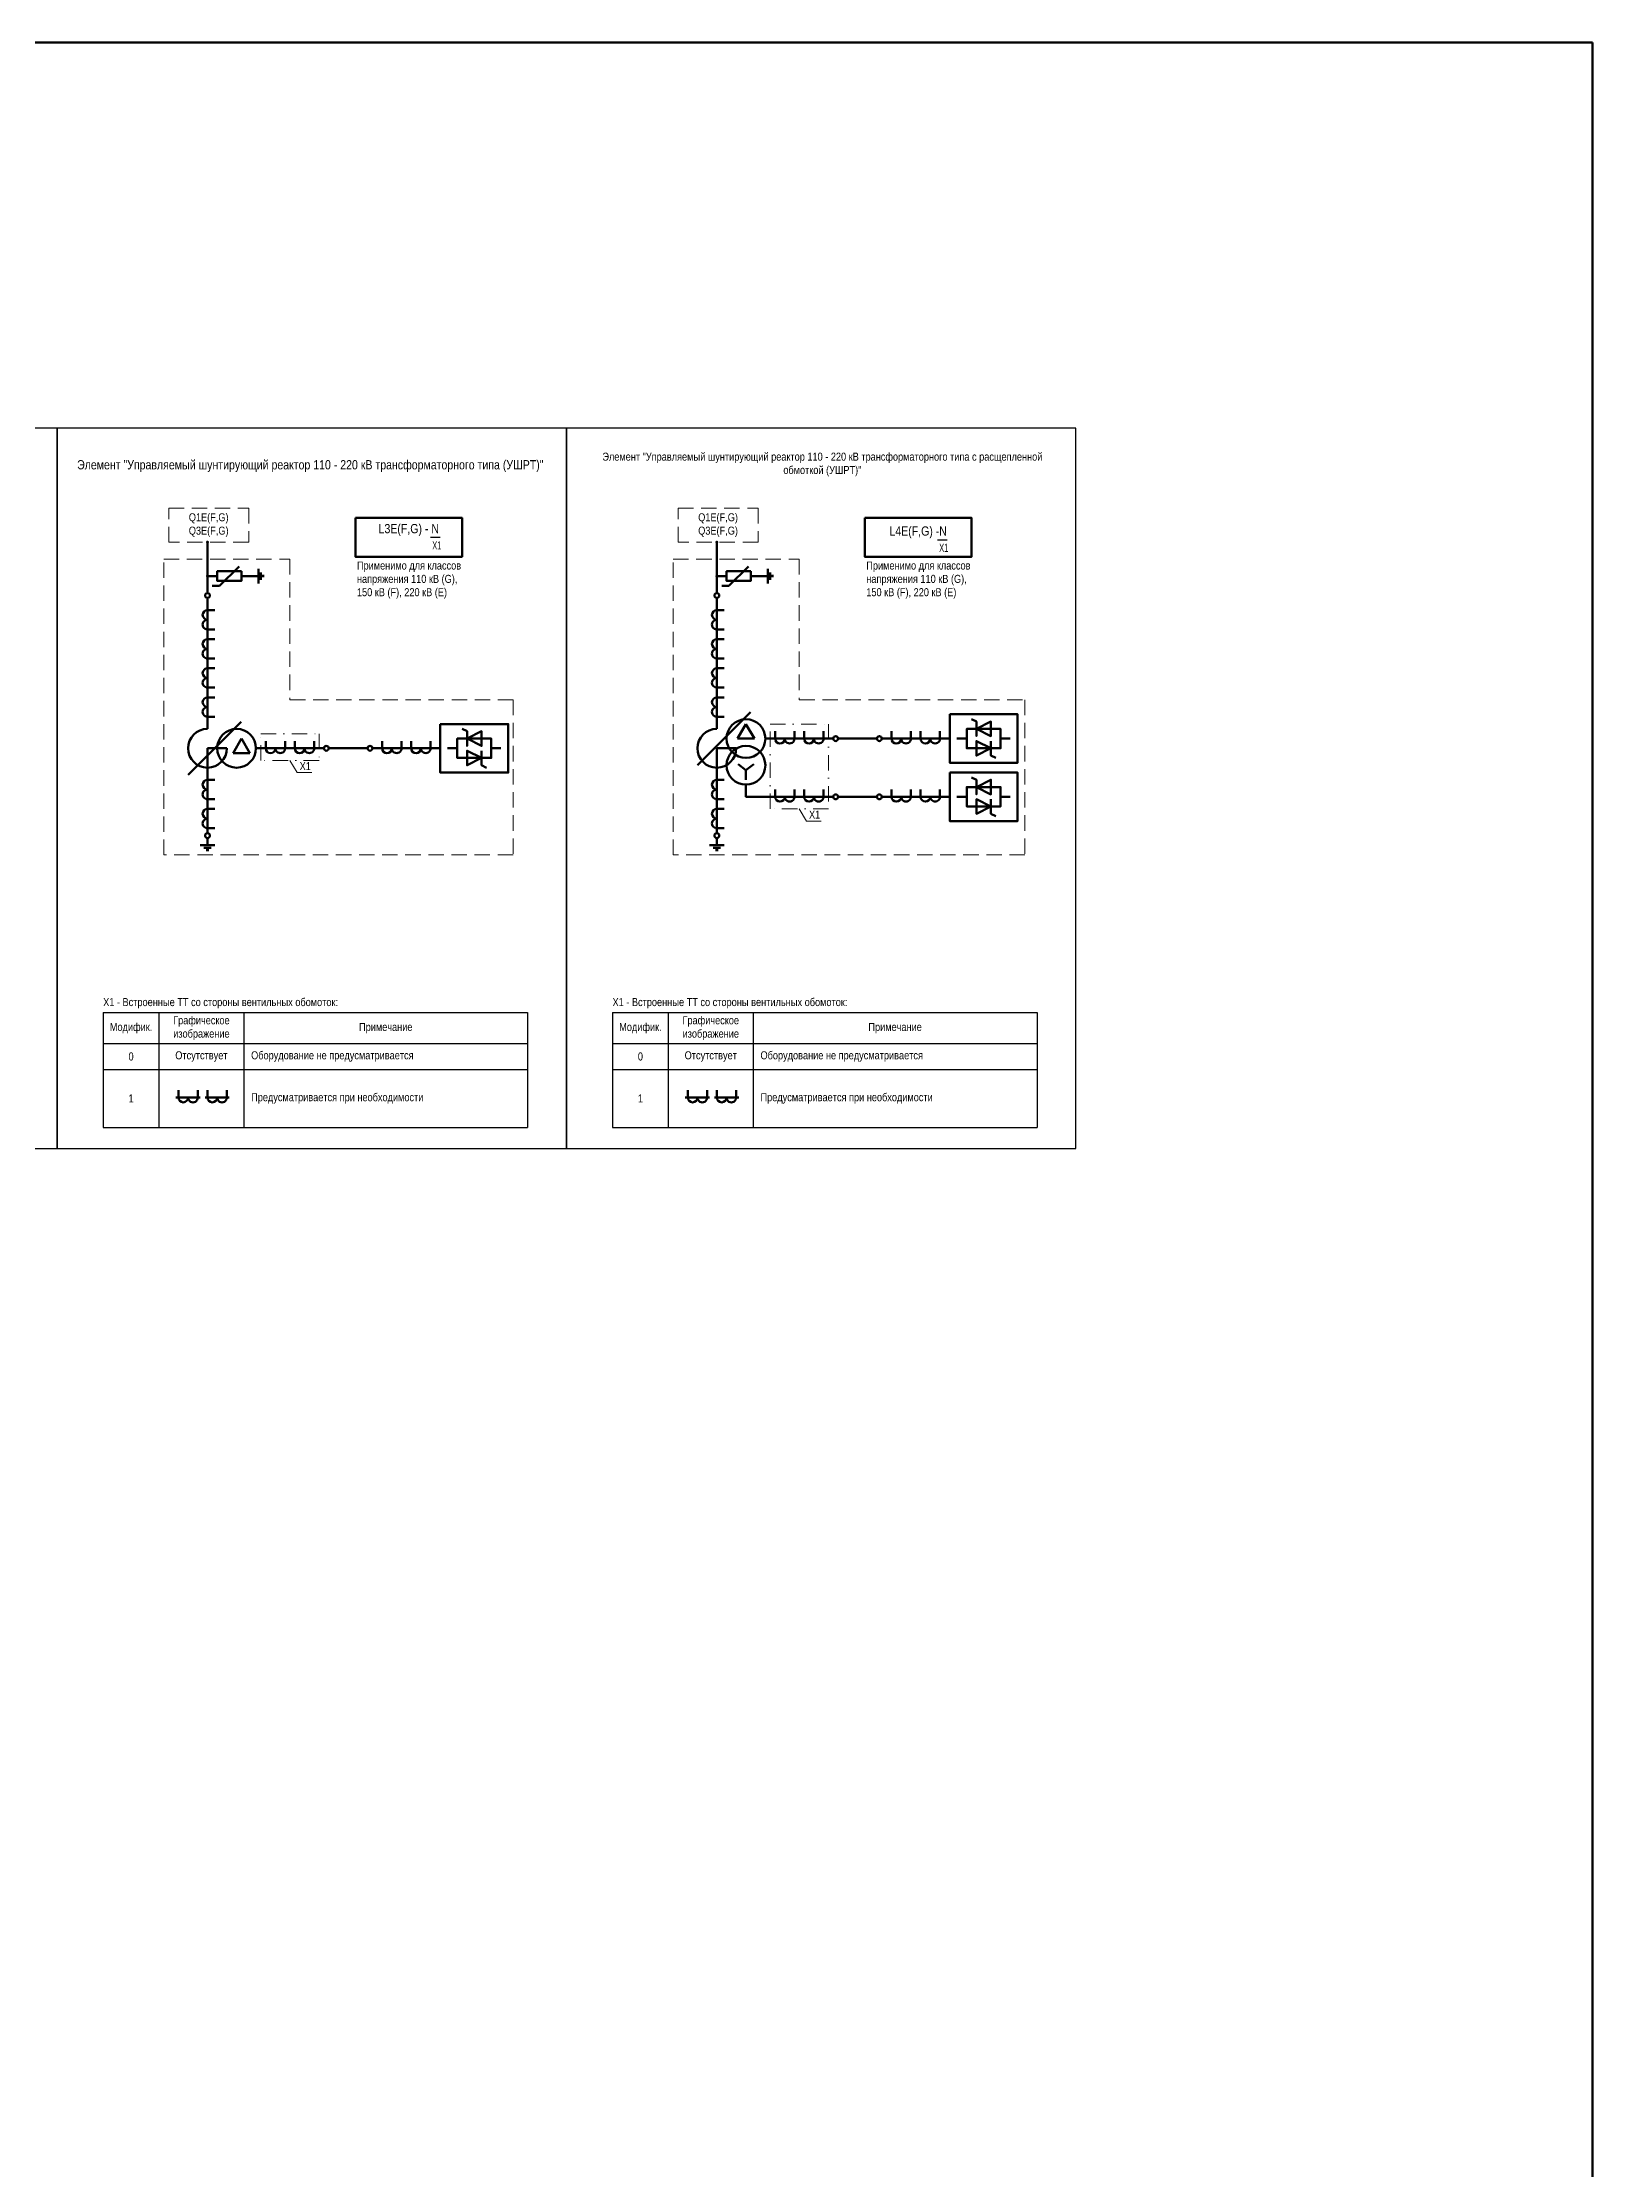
# Model space of a CAD drawing. Header units: millimetres. Extents: x 2565 to 10526, y 3800 to 9503.
# Drawn here: x 9511 to 10150, y 6908 to 7785 of the extents above; entities that cross this region are included whole.
import ezdxf
from ezdxf.enums import TextEntityAlignment as Align

# ---------------------------------------------------------------- set-up
doc = ezdxf.new("R2010")
doc.units = ezdxf.units.MM
doc.linetypes.add('штриховая2', pattern=[9.525, 6.35, -3.175])
doc.linetypes.add('штрихпунктирная2', pattern=[12.7, 6.35, -3.175, 0, -3.175])
for name, color, linetype, lineweight in [('Обводящая', 1, 'штрихпунктирная2', 13), ('Основная', 7, 'Continuous', 30), ('Толстая', 7, 'Continuous', 53), ('Штриховая', 7, 'штриховая2', 20)]:
    doc.layers.add(name, color=color, linetype=linetype, lineweight=lineweight)
doc.layers.add('Рамка', color=190, linetype='Continuous', lineweight=25, plot=False)
doc.styles.add('Narrow', font='ARIALN.TTF')
doc.styles.add('Вывод', font='tahoma.ttf', dxfattribs={"height": 2.5})
doc.styles.add('Компонент', font='ARIALN.TTF', dxfattribs={"height": 3.5})
doc.styles.add('Функция', font='ARIALN.TTF', dxfattribs={"height": 2})

# ---------------------------------------------------------------- blocks, each defined once
blk = doc.blocks.new('*U44')
at = {"color": 0, "ltscale": 0.35}
for q in [(4, 4), (-7, -4)]:
    blk.add_line((-4, -4), q, dxfattribs=at)
at = {"color": 0}
for p, q in [((9, 0), (5, 0)), ((-5, 0), (-9, 0))]:
    blk.add_line(p, q, dxfattribs=at)
at = {"color": 0, "ltscale": 0.35}
blk.add_lwpolyline([(5, 2), (-5, 2), (-5, -2), (5, -2)], close=True, dxfattribs=at)
at = {"layer": 'Основная'}
for tag, height, style, p in [('ОУ', 3.5, 'Компонент', (0, 6)), ('В1', 2.5, 'Вывод', (-7, -2)), ('F', 2, 'Функция', (-3, -5)), ('В2', 2.5, 'Вывод', (7, -2))]:
    blk.add_attdef(tag, text='', height=height, dxfattribs=dict(at, style=style)).set_placement(p, align=Align.MIDDLE_CENTER)
blk = doc.blocks.new('*U28')
at = {"color": 0}
for p, q in [((-3, 0), (0, 0)), ((0, -3), (0, 3)), ((1, -1.5), (1, 1.5)), ((2, -0.5), (2, 0.5))]:
    blk.add_line(p, q, dxfattribs=at)
blk = doc.blocks.new('*U42')
at = {"color": 0, "lineweight": 50}
blk.add_line((0, -5), (0, 5), dxfattribs=at)
at = {"color": 0, "ltscale": 0.25}
for p, q in [((0, 4), (3, 4)), ((0, -4), (3, -4))]:
    blk.add_line(p, q, dxfattribs=at)
for centre, major_axis, start_param, end_param in [((0, -2), (-2, 0), 4.712389, 7.853982), ((0, 2), (0, -2), 3.141593, 6.283185)]:
    blk.add_ellipse(centre, major_axis=major_axis, ratio=1, start_param=start_param, end_param=end_param, dxfattribs=at)
at = {"layer": 'Основная'}
for tag, height, style, p in [('ОУ', 3.5, 'Компонент', (-6, 0)), ('В1', 2.5, 'Вывод', (5, 6)), ('В2', 2.5, 'Вывод', (5, -6))]:
    blk.add_attdef(tag, text='', height=height, dxfattribs=dict(at, style=style)).set_placement(p, align=Align.MIDDLE_CENTER)
blk = doc.blocks.new('*U107')
at = {"ltscale": 0.35}
for q in [(-8, 0), (0, -8)]:
    blk.add_line((0, 0), q, dxfattribs=at)
blk.add_arc((0, 0), 8, 180, 90, dxfattribs=at)
at = {"layer": 'Основная', "style": 'Компонент'}
blk.add_attdef('ОУ', text='', height=3.5, dxfattribs=at).set_placement((-17, 0), align=Align.MIDDLE_CENTER)
blk = doc.blocks.new('*U95')
at = {"ltscale": 0.25}
for p, q in [((-5.46, -2), (-2, 4)), ((-2, 4), (1.46, -2)), ((-5.46, -2), (1.46, -2))]:
    blk.add_line(p, q, dxfattribs=at)
blk.add_circle((0, 0), 8, dxfattribs=at)
at = {"layer": 'Основная', "style": 'Компонент'}
blk.add_attdef('ОУ', text='', height=3.5, dxfattribs=at).set_placement((0, -17), align=Align.MIDDLE_CENTER)
blk = doc.blocks.new('*U26')
at = {"color": 0}
for p, q in [((3, 0), (-3, 0)), ((0, 3), (0, 0)), ((1.5, -1), (-1.5, -1)), ((0.5, -2), (-0.5, -2))]:
    blk.add_line(p, q, dxfattribs=at)
blk = doc.blocks.new('*U158')
at = {"ltscale": 0.25}
for p, q in [((-3.46, 0), (0, 6)), ((-3.46, 0), (3.46, 0)), ((0, 6), (3.46, 0))]:
    blk.add_line(p, q, dxfattribs=at)
blk.add_circle((0, 0), 8, dxfattribs=at)
at = {"layer": 'Основная', "style": 'Компонент'}
blk.add_attdef('ОУ', text='', height=3.5, dxfattribs=at).set_placement((-17, 0), align=Align.MIDDLE_CENTER)
blk = doc.blocks.new('*U157')
at = {"ltscale": 0.25}
for q in [(-3.2, 0.4), (3.2, 0.4), (0, -6)]:
    blk.add_line((0, -2), q, dxfattribs=at)
blk.add_circle((0, 0), 8, dxfattribs=at)
at = {"layer": 'Основная', "style": 'Компонент'}
blk.add_attdef('ОУ', text='', height=3.5, dxfattribs=at).set_placement((17, 0), align=Align.MIDDLE_CENTER)
blk = doc.blocks.new('*U43')
at = {"color": 0, "ltscale": 0.25}
for p, q in [((-4, 0), (-4, 3)), ((4, 0), (4, 3))]:
    blk.add_line(p, q, dxfattribs=at)
at = {"color": 0, "lineweight": 50}
blk.add_line((5, 0), (-5, 0), dxfattribs=at)
at = {"color": 0, "ltscale": 0.25}
for centre, major_axis, start_param, end_param in [((2, 0), (0, -2), 4.712389, 7.853982), ((-2, 0), (2, 0), 3.141593, 6.283185)]:
    blk.add_ellipse(centre, major_axis=major_axis, ratio=1, start_param=start_param, end_param=end_param, dxfattribs=at)
at = {"layer": 'Основная'}
for tag, height, style, p in [('В1', 2.5, 'Вывод', (-6, 5)), ('В2', 2.5, 'Вывод', (6, 5)), ('ОУ', 3.5, 'Компонент', (0, -6))]:
    blk.add_attdef(tag, text='', height=height, dxfattribs=dict(at, style=style)).set_placement(p, align=Align.MIDDLE_CENTER)
blk = doc.blocks.new('*T244')
at = {"layer": 'Основная', "color": 0, "linetype": 'ByBlock', "lineweight": -2, "transparency": 16777216}
for p, q in [((0, 0), (175, 0)), ((0, 0), (0, -47.37)), ((23, 0), (23, -47.37)), ((58, 0), (58, -47.37)), ((175, 0), (175, -47.37)), ((0, -12.79), (175, -12.79)), ((0, -23.39), (175, -23.39)), ((0, -47.37), (175, -47.37))]:
    blk.add_line(p, q, dxfattribs=at)
at = {"layer": 'Основная', "color": 0, "transparency": 16777216, "char_height": 3.3, "style": 'Narrow'}
for s, insert, width, attachment_point in [('Модифик.', (11.5, -6.4), 20, 5), ('Графическое изображение', (40.5, -6.4), 32, 5), ('Примечание', (116.5, -6.4), 114, 5), ('0', (11.5, -18.09), 20, 5), ('Отсутствует', (40.5, -18.09), 32, 5), ('Оборудование не предусматривается', (61, -18.09), 111, 4), ('1', (11.5, -35.38), 20, 5), ('Предусматривается при необходимости', (61, -35.38), 111, 4)]:
    blk.add_mtext(s, dxfattribs=dict(at, insert=insert, width=width, attachment_point=attachment_point))
blk = doc.blocks.new('*T245')
at = {"layer": 'Основная', "color": 0, "linetype": 'ByBlock', "lineweight": -2, "transparency": 16777216}
for p, q in [((0, 0), (175, 0)), ((0, 0), (0, -47.37)), ((23, 0), (23, -47.37)), ((58, 0), (58, -47.37)), ((175, 0), (175, -47.37)), ((0, -12.79), (175, -12.79)), ((0, -23.39), (175, -23.39)), ((0, -47.37), (175, -47.37))]:
    blk.add_line(p, q, dxfattribs=at)
at = {"layer": 'Основная', "color": 0, "transparency": 16777216, "char_height": 3.3, "style": 'Narrow'}
for s, insert, width, attachment_point in [('Модифик.', (11.5, -6.4), 20, 5), ('Графическое изображение', (40.5, -6.4), 32, 5), ('Примечание', (116.5, -6.4), 114, 5), ('0', (11.5, -18.09), 20, 5), ('Отсутствует', (40.5, -18.09), 32, 5), ('Оборудование не предусматривается', (61, -18.09), 111, 4), ('1', (11.5, -35.38), 20, 5), ('Предусматривается при необходимости', (61, -35.38), 111, 4)]:
    blk.add_mtext(s, dxfattribs=dict(at, insert=insert, width=width, attachment_point=attachment_point))

msp = doc.modelspace()

# ---------------------------------------------------------------- linework, layer by layer
at = {"layer": 'Обводящая'}
for points in [[(9601, 7500), (9625, 7500), (9625, 7489), (9601, 7489)], [(9811, 7504), (9835, 7504), (9835, 7469), (9811, 7469)]]:
    msp.add_lwpolyline(points, close=True, dxfattribs=at)
for points in [[(9613, 7489), (9616, 7484), (9622, 7484)], [(9823, 7469), (9826, 7464), (9832, 7464)]]:
    msp.add_lwpolyline(points, dxfattribs=at)
at = {"layer": 'Основная', "color": 5, "lineweight": 70}
msp.add_lwpolyline([(4029, 7785), (10150, 7785), (10150, 6031), (4029, 6031)], close=True, dxfattribs=at)
at = {"layer": 'Основная'}
for points in [[(9671, 7581), (9675, 7581)], [(9880, 7580), (9884, 7580)]]:
    msp.add_lwpolyline(points, dxfattribs=at)
at = {"layer": 'Рамка'}
for points in [[(9307, 7329), (9517, 7329), (9517, 7626), (9307, 7626)], [(9517, 7329), (9727, 7329), (9727, 7626), (9517, 7626)], [(9727, 7329), (9937, 7329), (9937, 7626), (9727, 7626)]]:
    msp.add_lwpolyline(points, close=True, dxfattribs=at)
at = {"layer": 'Толстая'}
for points in [[(9640, 7589), (9684, 7589), (9684, 7573), (9640, 7573)], [(9850, 7589), (9894, 7589), (9894, 7573), (9850, 7573)], [(9885, 7508), (9913, 7508), (9913, 7488), (9885, 7488)], [(9675, 7504), (9703, 7504), (9703, 7484), (9675, 7484)], [(9885, 7484), (9913, 7484), (9913, 7464), (9885, 7464)]]:
    msp.add_lwpolyline(points, close=True, dxfattribs=at)
at = {"layer": 'Толстая', "ltscale": 0.25, "const_width": 0.6}
for points in [[(9578.7, 7579, 1), (9579.3, 7579, 1)], [(9788.7, 7579, 1), (9789.3, 7579, 1)], [(9578.7, 7565, 1), (9579.3, 7565, 1)], [(9788.7, 7565, 1), (9789.3, 7565, 1)]]:
    msp.add_lwpolyline(points, format="xyb", close=True, dxfattribs=at)
at = {"layer": 'Толстая'}
for points in [[(9579, 7579), (9579, 7558)], [(9789, 7579), (9789, 7558)], [(9579, 7556), (9579, 7502)], [(9789, 7556), (9789, 7502)], [(9781, 7487), (9802.93, 7508.93)], [(9571, 7483), (9592.93, 7504.93)], [(9684, 7502), (9686, 7501), (9686, 7495), (9686, 7495)], [(9686, 7498), (9686, 7498), (9686, 7498), (9686, 7498), (9692, 7501), (9692, 7495), (9686, 7498)], [(9894, 7502), (9892, 7502), (9892, 7494), (9894, 7494)], [(9894, 7506), (9896, 7505), (9896, 7499), (9896, 7499)], [(9894, 7502), (9904, 7502)], [(9896, 7502), (9896, 7502), (9896, 7502), (9896, 7502), (9902, 7505), (9902, 7499), (9896, 7502)], [(9904, 7502), (9906, 7502), (9906, 7494), (9904, 7494)], [(9599, 7494), (9627, 7494), (9627, 7494)], [(9629, 7494), (9645, 7494), (9645, 7494)], [(9647, 7494), (9675, 7494), (9675, 7494)], [(9682, 7494), (9678, 7494)], [(9684, 7498), (9682, 7498), (9682, 7490), (9684, 7490)], [(9684, 7498), (9694, 7498)], [(9694, 7490), (9684, 7490)], [(9692, 7490), (9692, 7490), (9692, 7490), (9692, 7490), (9686, 7487), (9686, 7493), (9692, 7490)], [(9694, 7486), (9692, 7487), (9692, 7493), (9692, 7493)], [(9694, 7498), (9696, 7498), (9696, 7490), (9694, 7490)], [(9696, 7494), (9700, 7494)], [(9809, 7498), (9837, 7498), (9837, 7498)], [(9839, 7498), (9855, 7498), (9855, 7498)], [(9857, 7498), (9885, 7498), (9885, 7498)], [(9892, 7498), (9888, 7498)], [(9904, 7494), (9894, 7494)], [(9902, 7494), (9902, 7494), (9902, 7494), (9902, 7494), (9896, 7491), (9896, 7497), (9902, 7494)], [(9904, 7490), (9902, 7491), (9902, 7497), (9902, 7497)], [(9906, 7498), (9910, 7498)], [(9579, 7486), (9579, 7459)], [(9789, 7486), (9789, 7459)], [(9894, 7482), (9896, 7481), (9896, 7475), (9896, 7475)], [(9896, 7478), (9896, 7478), (9896, 7478), (9896, 7478), (9902, 7481), (9902, 7475), (9896, 7478)], [(9809, 7474), (9801, 7474), (9801, 7479)], [(9809, 7474), (9837, 7474), (9837, 7474)], [(9839, 7474), (9855, 7474), (9855, 7474)], [(9857, 7474), (9885, 7474), (9885, 7474)], [(9892, 7474), (9888, 7474)], [(9894, 7478), (9892, 7478), (9892, 7470), (9894, 7470)], [(9894, 7478), (9904, 7478)], [(9902, 7470), (9902, 7470), (9902, 7470), (9902, 7470), (9896, 7467), (9896, 7473), (9902, 7470)], [(9904, 7466), (9902, 7467), (9902, 7473), (9902, 7473)], [(9904, 7478), (9906, 7478), (9906, 7470), (9904, 7470)], [(9906, 7474), (9910, 7474)], [(9904, 7470), (9894, 7470)]]:
    msp.add_lwpolyline(points, dxfattribs=at)
for points in [[(9802.93, 7508.93, 0, 1, 0), (9801.51, 7507.51, 0, 0, 0)], [(9592.93, 7504.93, 0, 1, 0), (9591.51, 7503.51, 0, 0, 0)]]:
    msp.add_lwpolyline(points, format="xyseb", dxfattribs=at)
for centre in [(9579, 7557), (9789, 7557), (9838, 7498), (9856, 7498), (9628, 7494), (9646, 7494), (9838, 7474), (9856, 7474), (9579, 7458), (9789, 7458)]:
    msp.add_circle(centre, 1, dxfattribs=at)
at = {"layer": 'Штриховая', "linetype": 'штриховая2'}
for points in [[(9563, 7593), (9596, 7593), (9596, 7579), (9563, 7579)], [(9773, 7593), (9806, 7593), (9806, 7579), (9773, 7579)]]:
    msp.add_lwpolyline(points, close=True, dxfattribs=at)
at = {"layer": 'Штриховая'}
for points in [[(9561, 7572), (9613, 7572), (9613, 7514), (9705, 7514), (9705, 7450), (9561, 7450), (9561, 7572)], [(9771, 7572), (9823, 7572), (9823, 7514), (9916, 7514), (9916, 7450), (9771, 7450), (9771, 7572)]]:
    msp.add_lwpolyline(points, dxfattribs=at)

# ---------------------------------------------------------------- block references
for name, p in [('*T244', (9536, 7385)), ('*T245', (9746, 7385))]:
    msp.add_blockref(name, p)
at = {"layer": 'Толстая', "ltscale": 0.35}
for p in [(9588, 7565), (9798, 7565)]:
    msp.add_blockref('*U44', p, dxfattribs=at)
at = {"layer": 'Толстая', "ltscale": 0.25}
for name, p in [('*U28', (9600, 7565)), ('*U28', (9810, 7565)), ('*U42', (9579, 7547)), ('*U42', (9789, 7547)), ('*U42', (9579, 7535)), ('*U42', (9789, 7535)), ('*U42', (9579, 7523)), ('*U42', (9789, 7523)), ('*U42', (9579, 7511)), ('*U42', (9789, 7511)), ('*U43', (9817, 7498)), ('*U43', (9829, 7498)), ('*U43', (9865, 7498)), ('*U43', (9877, 7498)), ('*U43', (9607, 7494)), ('*U43', (9619, 7494)), ('*U43', (9655, 7494)), ('*U43', (9667, 7494)), ('*U42', (9579, 7477)), ('*U42', (9789, 7477)), ('*U43', (9817, 7474)), ('*U43', (9829, 7474)), ('*U43', (9865, 7474)), ('*U43', (9877, 7474)), ('*U42', (9579, 7465)), ('*U42', (9789, 7465)), ('*U26', (9579, 7454)), ('*U26', (9789, 7454)), ('*U43', (9571, 7350)), ('*U43', (9583, 7350)), ('*U43', (9781, 7350)), ('*U43', (9793, 7350))]:
    msp.add_blockref(name, p, dxfattribs=at)
at = {"layer": 'Толстая', "ltscale": 0.35, "xscale": -1}
for name, p in [('*U107', (9579, 7494)), ('*U95', (9591, 7494)), ('*U107', (9789, 7494)), ('*U158', (9801, 7498)), ('*U157', (9801, 7487))]:
    msp.add_blockref(name, p, dxfattribs=at)

# ---------------------------------------------------------------- texts
at = {"layer": 'Основная', "style": 'Narrow'}
msp.add_text('Элемент "Управляемый шунтирующий реактор 110 - 220 кВ трансформаторного типа (УШРТ)" ', height=3.8, dxfattribs=at).set_placement((9622, 7609), align=Align.CENTER)
at = {"layer": 'Основная', "style": 'Narrow', "width": 0.8}
for p in [(9671.69, 7576), (9880.69, 7575)]:
    msp.add_text('X1', height=3.3, dxfattribs=at).set_placement(p)
at = {"layer": 'Основная', "style": 'Narrow'}
for p in [(9617, 7485), (9827, 7465)]:
    msp.add_text('X1', height=3.3, dxfattribs=at).set_placement(p)
for s, insert, char_height, width, attachment_point in [('Элемент "Управляемый шунтирующий реактор 110 - 220 кВ трансформаторного типа с расщепленной обмоткой (УШРТ)" ', (9832.5, 7611), 3.3, 197, 5), ('Q1E(F,G)\\PQ3E(F,G)', (9579.5, 7586), 3.3, 33, 5), ('\\pi-11.4,l11.4,t11.4;L3E(F,G) - N  ', (9662, 7584), 3.8, 44, 5), ('Q1E(F,G)\\PQ3E(F,G)', (9789.5, 7586), 3.3, 33, 5), ('\\pi-11.4,l11.4,t11.4;L4E(F,G) -N ', (9872, 7583), 3.8, 44, 5), ('Применимо для классов напряжения 110 кВ (G), 150 кВ (F), 220 кВ (E)', (9640.62, 7571), 3.3, 47, 1), ('Применимо для классов напряжения 110 кВ (G), 150 кВ (F), 220 кВ (E)', (9850.62, 7571), 3.3, 47, 1), ('\\pi-9.9,l9.9,t9.9;X1 - Встроенные ТТ со стороны вентильных обомоток:', (9536, 7391), 3.3, 166, 1), ('\\pi-9.9,l9.9,t9.9;X1 - Встроенные ТТ со стороны вентильных обомоток:', (9746, 7391), 3.3, 166, 1)]:
    msp.add_mtext(s, dxfattribs=dict(at, insert=insert, char_height=char_height, width=width, attachment_point=attachment_point))

doc.saveas('drawing.dxf')
